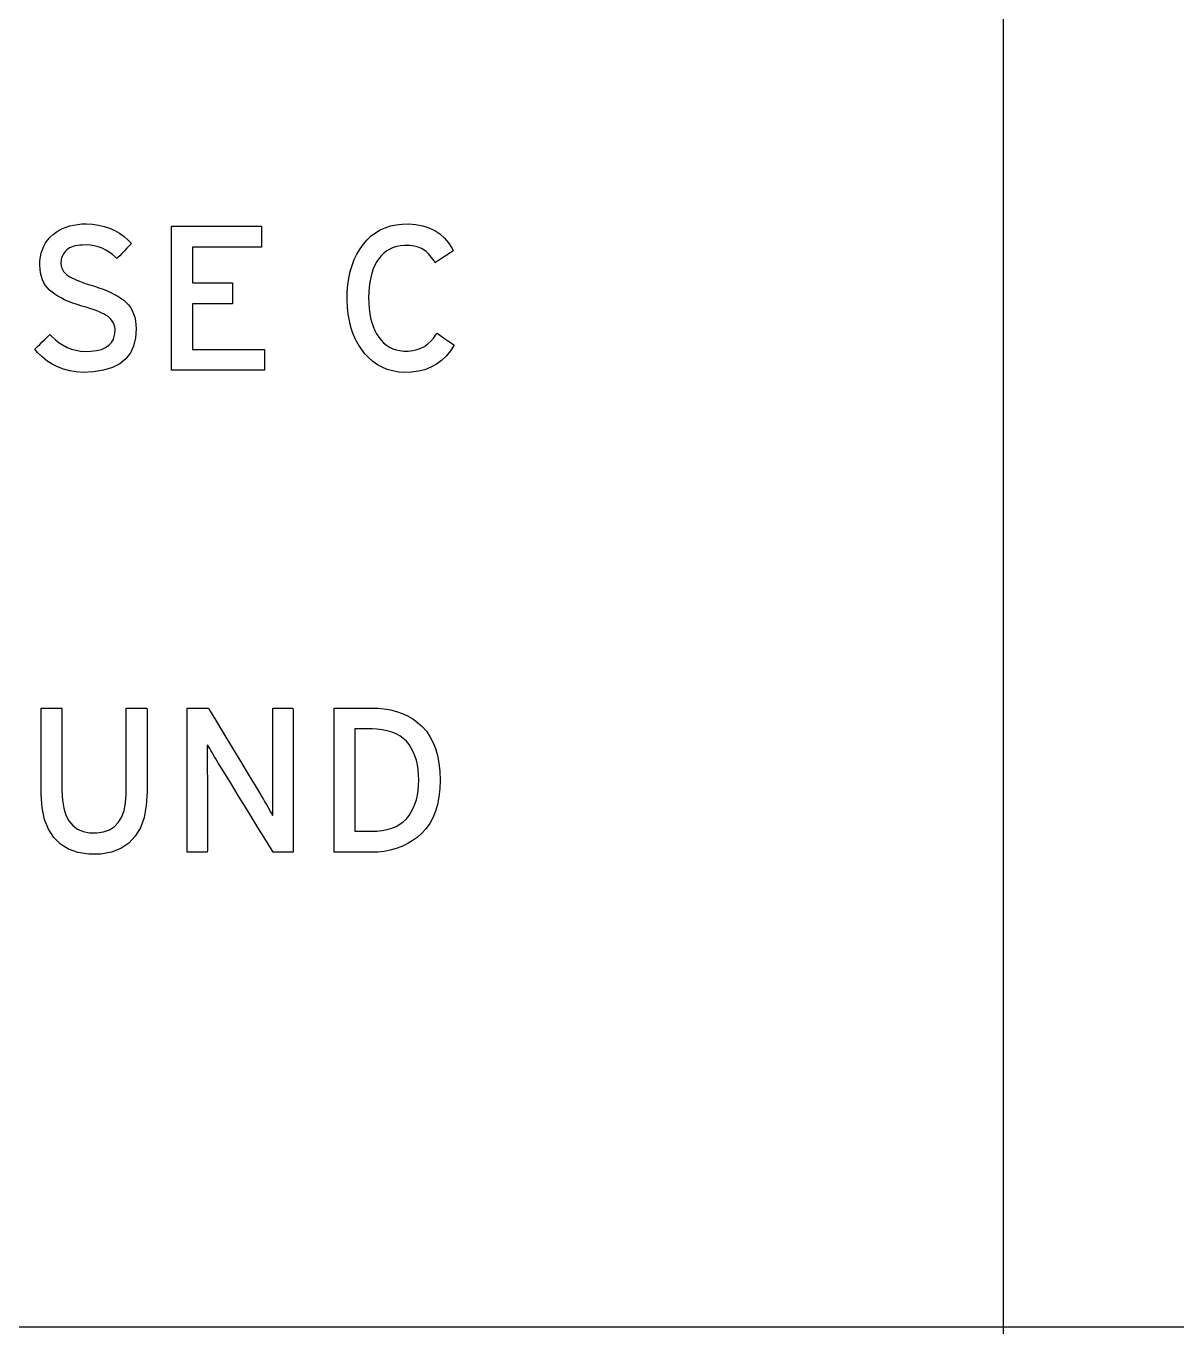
# Model space of a CAD drawing. Extents: x 1 to 47.7, y 0.2 to 35.
# Drawn here: x 12.263 to 13.039, y 8.995 to 9.877 of the extents above; entities that cross this region are included whole.
import ezdxf

# ---------------------------------------------------------------- set-up
doc = ezdxf.new("R2010")
doc.units = 0
doc.header["$MEASUREMENT"] = 0
doc.layers.add('4_2__5U__FRONT_PANEL_W_24_', color=7, linetype='CONTINUOUS')
doc.layers.add('5_1___24__TARGET_LEDS___12', color=7, linetype='CONTINUOUS')

msp = doc.modelspace()

# ---------------------------------------------------------------- linework, layer by layer
at = {"layer": '4_2__5U__FRONT_PANEL_W_24_'}
for points in [[(12.92199, 13.15202), (12.92229, 8.99473)], [(12.36127, 9.6445), (12.36127, 9.74168), (12.42193, 9.74168), (12.42193, 9.72758), (12.37537, 9.72758), (12.37537, 9.70342), (12.40241, 9.70342), (12.40241, 9.68933), (12.37537, 9.68933), (12.37537, 9.6586), (12.42396, 9.6586), (12.42396, 9.6445), (12.36127, 9.6445)], [(11.27682, 8.99937), (11.56025, 8.99937), (12.12988, 8.99937), (12.69952, 8.99937), (12.98294, 8.99937), (13.2647, 8.99937), (13.54423, 8.99937), (13.82097, 8.99937), (13.95812, 8.99937), (14.09437, 8.99937), (14.22964, 8.99937), (14.36387, 8.99937), (14.49698, 8.99937), (14.62891, 8.99937)]]:
    msp.add_lwpolyline(points, dxfattribs=at)
for points in [[(12.33739, 9.6724), (12.33699, 9.66626), (12.33568, 9.66085), (12.33346, 9.65614), (12.33033, 9.65215), (12.32629, 9.64888), (12.32133, 9.64632), (12.31546, 9.64447), (12.30868, 9.64333), (12.30161, 9.64297), (12.29698, 9.64334), (12.29257, 9.64409), (12.28839, 9.64522), (12.28443, 9.64673), (12.28069, 9.64862), (12.27717, 9.65089), (12.27388, 9.65354), (12.27082, 9.65657), (12.26908, 9.65869), (12.2697, 9.6593), (12.27084, 9.66045), (12.27235, 9.66196), (12.27404, 9.66364), (12.27573, 9.66533), (12.27725, 9.66685), (12.27842, 9.66802), (12.27906, 9.66866), (12.2805, 9.66729), (12.28296, 9.66501), (12.28552, 9.66302), (12.28817, 9.66132), (12.29092, 9.65991), (12.29377, 9.6588), (12.29671, 9.65797), (12.29975, 9.65743), (12.30288, 9.65719), (12.30687, 9.65728), (12.31067, 9.65774), (12.31396, 9.65857), (12.31675, 9.65976), (12.31904, 9.66132), (12.32082, 9.66324), (12.32211, 9.66553), (12.32288, 9.66819), (12.32316, 9.67121), (12.32311, 9.67254), (12.32293, 9.67373), (12.32264, 9.67487), (12.32224, 9.67596), (12.32171, 9.67699), (12.32106, 9.67798), (12.3203, 9.67892), (12.31941, 9.6798), (12.3184, 9.68064), (12.31718, 9.68147), (12.31579, 9.68228), (12.31421, 9.68309), (12.31245, 9.68389), (12.31051, 9.68469), (12.30839, 9.68547), (12.3061, 9.68624), (12.30362, 9.68701), (12.30076, 9.68783), (12.29757, 9.68881), (12.29456, 9.68985), (12.29176, 9.69093), (12.28914, 9.69206), (12.28672, 9.69325), (12.28449, 9.69448), (12.28245, 9.69577), (12.28061, 9.69711), (12.27895, 9.69848), (12.27747, 9.69998), (12.27618, 9.70166), (12.27509, 9.70351), (12.27418, 9.70553), (12.27346, 9.70772), (12.27293, 9.71009), (12.27259, 9.71264), (12.27244, 9.71535), (12.27251, 9.71819), (12.27282, 9.72092), (12.27335, 9.7235), (12.27412, 9.72594), (12.27511, 9.72824), (12.27633, 9.7304), (12.27778, 9.73241), (12.27946, 9.73429), (12.28137, 9.73602), (12.28338, 9.73753), (12.2855, 9.73886), (12.28775, 9.74001), (12.29012, 9.74099), (12.29261, 9.74179), (12.29522, 9.74241), (12.29796, 9.74286), (12.30082, 9.74314), (12.30391, 9.74323), (12.30804, 9.74301), (12.31201, 9.74244), (12.3158, 9.74155), (12.31944, 9.74032), (12.3229, 9.73876), (12.3262, 9.73687), (12.32933, 9.73464), (12.33229, 9.73208), (12.33428, 9.73002), (12.33373, 9.72945), (12.33264, 9.72832), (12.33118, 9.7268), (12.32951, 9.72508), (12.32783, 9.72334), (12.3263, 9.72176), (12.32511, 9.72051), (12.32442, 9.7198), (12.32338, 9.72067), (12.32134, 9.72255), (12.31916, 9.72419), (12.31685, 9.72559), (12.31441, 9.72675), (12.31185, 9.72767), (12.30915, 9.72835), (12.30633, 9.72879), (12.30338, 9.72899), (12.30115, 9.72896), (12.29942, 9.72884), (12.2978, 9.72863), (12.2963, 9.72834), (12.29492, 9.72796), (12.29365, 9.72751), (12.29249, 9.72697), (12.29145, 9.72635), (12.29053, 9.72565), (12.28971, 9.72485), (12.28899, 9.724), (12.28837, 9.72311), (12.28784, 9.72218), (12.28742, 9.7212), (12.28708, 9.72018), (12.28685, 9.71911), (12.28671, 9.718), (12.28666, 9.71688), (12.28667, 9.71632), (12.28671, 9.71577), (12.28677, 9.71525), (12.28686, 9.71474), (12.28697, 9.71425), (12.2871, 9.71377), (12.28725, 9.71332), (12.28743, 9.71288), (12.28763, 9.71245), (12.28787, 9.71199), (12.28815, 9.71153), (12.28846, 9.71109), (12.28881, 9.71064), (12.28921, 9.7102), (12.28964, 9.70977), (12.29011, 9.70935), (12.29062, 9.70892), (12.29139, 9.70836), (12.29257, 9.7076), (12.29395, 9.70683), (12.29552, 9.70605), (12.29728, 9.70527), (12.29923, 9.70448), (12.30137, 9.70368), (12.3037, 9.70288), (12.30622, 9.70207), (12.30918, 9.70117), (12.31221, 9.70018), (12.31508, 9.69914), (12.31779, 9.69804), (12.32034, 9.69688), (12.32274, 9.69567), (12.32497, 9.6944), (12.32704, 9.69308), (12.32896, 9.6917), (12.3307, 9.69022), (12.33224, 9.68858), (12.33358, 9.68677), (12.33472, 9.6848), (12.33566, 9.68265), (12.3364, 9.68034), (12.33693, 9.67786), (12.33726, 9.67521)], [(12.55191, 9.66152), (12.54937, 9.65758), (12.54652, 9.6541), (12.54337, 9.6511), (12.53993, 9.64856), (12.53618, 9.6465), (12.53212, 9.6449), (12.52777, 9.64378), (12.52312, 9.64312), (12.5184, 9.64297), (12.51433, 9.64332), (12.51047, 9.64402), (12.50682, 9.64508), (12.50338, 9.64649), (12.50015, 9.64825), (12.49713, 9.65037), (12.49433, 9.65284), (12.49173, 9.65567), (12.48931, 9.65879), (12.48713, 9.66213), (12.48523, 9.6657), (12.48361, 9.66951), (12.48227, 9.67355), (12.48121, 9.67783), (12.48042, 9.68235), (12.47992, 9.68711), (12.47969, 9.6921), (12.47979, 9.69717), (12.48019, 9.70203), (12.48086, 9.70665), (12.48181, 9.71104), (12.48304, 9.71521), (12.48455, 9.71914), (12.48634, 9.72284), (12.4884, 9.72631), (12.49075, 9.72954), (12.49326, 9.73247), (12.49599, 9.73504), (12.49892, 9.73726), (12.50206, 9.73913), (12.50542, 9.74065), (12.50898, 9.74183), (12.51275, 9.74265), (12.51673, 9.74312), (12.52122, 9.7432), (12.52614, 9.74278), (12.5307, 9.74189), (12.5349, 9.74053), (12.53876, 9.73871), (12.54226, 9.73641), (12.54541, 9.73364), (12.5482, 9.73041), (12.55064, 9.72671), (12.55134, 9.72499), (12.55041, 9.72439), (12.54885, 9.72338), (12.5469, 9.72212), (12.54477, 9.72075), (12.54269, 9.71941), (12.54089, 9.71825), (12.5396, 9.71741), (12.53903, 9.71705), (12.53832, 9.7182), (12.5375, 9.71946), (12.53665, 9.72064), (12.53577, 9.72174), (12.53488, 9.72276), (12.53396, 9.7237), (12.53302, 9.72456), (12.53205, 9.72534), (12.53105, 9.72603), (12.52996, 9.72662), (12.5288, 9.72714), (12.52757, 9.72759), (12.52628, 9.72796), (12.52492, 9.72826), (12.5235, 9.72849), (12.52201, 9.72864), (12.52045, 9.72872), (12.51837, 9.7287), (12.51568, 9.72845), (12.51315, 9.72796), (12.51078, 9.72723), (12.50856, 9.72626), (12.5065, 9.72505), (12.50459, 9.7236), (12.50284, 9.72191), (12.50125, 9.71998), (12.49979, 9.71779), (12.49849, 9.7154), (12.49736, 9.71281), (12.4964, 9.71004), (12.49561, 9.70708), (12.49499, 9.70394), (12.49455, 9.7006), (12.49428, 9.69708), (12.49418, 9.69338), (12.49426, 9.68969), (12.4945, 9.68618), (12.49492, 9.68286), (12.49552, 9.67973), (12.49628, 9.67678), (12.49722, 9.67401), (12.49833, 9.67142), (12.49961, 9.66902), (12.50105, 9.66679), (12.50262, 9.66473), (12.50435, 9.66292), (12.50623, 9.66137), (12.50827, 9.66008), (12.51047, 9.65905), (12.51283, 9.65827), (12.51534, 9.65775), (12.518, 9.65748), (12.52098, 9.65748), (12.52403, 9.65779), (12.52687, 9.65841), (12.52952, 9.65936), (12.53197, 9.66063), (12.53423, 9.66221), (12.53628, 9.66411), (12.53814, 9.66634), (12.53979, 9.66888), (12.54044, 9.66945), (12.5414, 9.66878), (12.54292, 9.66773), (12.54479, 9.66644), (12.54679, 9.66506), (12.54871, 9.66373), (12.55035, 9.6626), (12.55148, 9.66181)], [(12.34478, 9.36003), (12.34422, 9.35091), (12.34271, 9.3429), (12.34023, 9.33601), (12.33679, 9.33023), (12.3324, 9.32556), (12.32704, 9.32201), (12.32072, 9.31956), (12.31345, 9.31823), (12.30542, 9.31811), (12.29808, 9.31925), (12.29169, 9.32151), (12.28624, 9.32488), (12.28175, 9.32936), (12.2782, 9.33495), (12.27561, 9.34166), (12.27397, 9.34949), (12.27327, 9.35842), (12.27325, 9.36172), (12.27325, 9.36672), (12.27325, 9.37438), (12.27325, 9.38363), (12.27325, 9.39342), (12.27325, 9.40267), (12.27325, 9.41033), (12.27325, 9.41533), (12.27327, 9.4167), (12.27399, 9.4167), (12.27554, 9.4167), (12.27765, 9.4167), (12.28005, 9.4167), (12.28247, 9.4167), (12.28466, 9.4167), (12.28634, 9.4167), (12.28725, 9.4167), (12.28734, 9.41592), (12.28734, 9.41161), (12.28734, 9.40444), (12.28734, 9.39548), (12.28734, 9.38578), (12.28734, 9.37639), (12.28734, 9.36838), (12.28734, 9.3628), (12.28734, 9.3607), (12.28763, 9.35456), (12.2885, 9.34917), (12.28996, 9.34453), (12.292, 9.34065), (12.29462, 9.33751), (12.29782, 9.33513), (12.30161, 9.3335), (12.30598, 9.33263), (12.31087, 9.33254), (12.31544, 9.33324), (12.31941, 9.33467), (12.32278, 9.33683), (12.32556, 9.33971), (12.32774, 9.34332), (12.32932, 9.34766), (12.3303, 9.35272), (12.33068, 9.35851), (12.33069, 9.36114), (12.33069, 9.36619), (12.33069, 9.37393), (12.33069, 9.38328), (12.33069, 9.39317), (12.33069, 9.40252), (12.33069, 9.41026), (12.33069, 9.41531), (12.33071, 9.4167), (12.33144, 9.4167), (12.33298, 9.4167), (12.33509, 9.4167), (12.33749, 9.4167), (12.33991, 9.4167), (12.3421, 9.4167), (12.34378, 9.4167), (12.34469, 9.4167), (12.34478, 9.41591), (12.34478, 9.41155), (12.34478, 9.40429), (12.34478, 9.39522), (12.34478, 9.3854), (12.34478, 9.3759), (12.34478, 9.3678), (12.34478, 9.36215)], [(12.42982, 9.31952), (12.42845, 9.32174), (12.4248, 9.32768), (12.41955, 9.33622), (12.41337, 9.34626), (12.40694, 9.35669), (12.40096, 9.36642), (12.39609, 9.37432), (12.39302, 9.37931), (12.39204, 9.38092), (12.39113, 9.38244), (12.39024, 9.38392), (12.38939, 9.38536), (12.38857, 9.38675), (12.38777, 9.3881), (12.38701, 9.38941), (12.38627, 9.39068), (12.38556, 9.3919), (12.38527, 9.39111), (12.38527, 9.38877), (12.38528, 9.38636), (12.38529, 9.38387), (12.3853, 9.38131), (12.38532, 9.37867), (12.38534, 9.37596), (12.38537, 9.37318), (12.3854, 9.37031), (12.3854, 9.36853), (12.3854, 9.36401), (12.3854, 9.3572), (12.3854, 9.34903), (12.3854, 9.34039), (12.3854, 9.33222), (12.3854, 9.32541), (12.3854, 9.32089), (12.38539, 9.31952), (12.38476, 9.31952), (12.38333, 9.31952), (12.38135, 9.31952), (12.37906, 9.31952), (12.37673, 9.31952), (12.37459, 9.31952), (12.37289, 9.31952), (12.37189, 9.31952), (12.37172, 9.3202), (12.37172, 9.3265), (12.37172, 9.33796), (12.37172, 9.35281), (12.37172, 9.3693), (12.37172, 9.38567), (12.37172, 9.40015), (12.37172, 9.41098), (12.37172, 9.41639), (12.37199, 9.4167), (12.37317, 9.4167), (12.37503, 9.4167), (12.37733, 9.4167), (12.37979, 9.4167), (12.38216, 9.4167), (12.38417, 9.4167), (12.38557, 9.4167), (12.38609, 9.4167), (12.3874, 9.41454), (12.39089, 9.40876), (12.3959, 9.40045), (12.4018, 9.39068), (12.40792, 9.38052), (12.41363, 9.37106), (12.41828, 9.36336), (12.42121, 9.35851), (12.4222, 9.35685), (12.42325, 9.35505), (12.42425, 9.35331), (12.42522, 9.35163), (12.42614, 9.35001), (12.42702, 9.34846), (12.42785, 9.34697), (12.42864, 9.34554), (12.42939, 9.34417), (12.42968, 9.34495), (12.42965, 9.34736), (12.42963, 9.34984), (12.42961, 9.35239), (12.42959, 9.355), (12.42958, 9.35768), (12.42957, 9.36043), (12.42957, 9.36324), (12.42957, 9.36613), (12.42957, 9.3679), (12.42957, 9.37241), (12.42957, 9.37918), (12.42957, 9.38732), (12.42957, 9.39592), (12.42957, 9.40406), (12.42957, 9.41084), (12.42957, 9.41534), (12.42958, 9.4167), (12.43021, 9.4167), (12.43164, 9.4167), (12.43362, 9.4167), (12.4359, 9.4167), (12.43824, 9.4167), (12.44038, 9.4167), (12.44208, 9.4167), (12.44308, 9.4167), (12.44325, 9.41602), (12.44325, 9.40972), (12.44325, 9.39826), (12.44325, 9.38341), (12.44325, 9.36692), (12.44325, 9.35055), (12.44325, 9.33607), (12.44325, 9.32524), (12.44325, 9.31983), (12.443, 9.31952), (12.4419, 9.31952), (12.44015, 9.31952), (12.43801, 9.31952), (12.43571, 9.31952), (12.4335, 9.31952), (12.43162, 9.31952), (12.43031, 9.31952)], [(12.5424, 9.36811), (12.54215, 9.36227), (12.54154, 9.35682), (12.54056, 9.35176), (12.53921, 9.34709), (12.53749, 9.3428), (12.5354, 9.3389), (12.53295, 9.33539), (12.53013, 9.33226), (12.52699, 9.32953), (12.52369, 9.32714), (12.52021, 9.32508), (12.51658, 9.32334), (12.51277, 9.32193), (12.5088, 9.32084), (12.50466, 9.32008), (12.50035, 9.31964), (12.49651, 9.31952), (12.49524, 9.31952), (12.4924, 9.31952), (12.48848, 9.31952), (12.48402, 9.31952), (12.47952, 9.31952), (12.4755, 9.31952), (12.47248, 9.31952), (12.47095, 9.31952), (12.47087, 9.32149), (12.47087, 9.32994), (12.47087, 9.34326), (12.47087, 9.3595), (12.47087, 9.37672), (12.47087, 9.39296), (12.47087, 9.40628), (12.47087, 9.41473), (12.47095, 9.4167), (12.47248, 9.4167), (12.4755, 9.4167), (12.47952, 9.4167), (12.48402, 9.4167), (12.48848, 9.4167), (12.4924, 9.4167), (12.49524, 9.4167), (12.49651, 9.4167), (12.50043, 9.41662), (12.5048, 9.41623), (12.509, 9.41551), (12.51302, 9.41446), (12.51686, 9.41308), (12.52051, 9.41138), (12.52399, 9.40935), (12.52728, 9.407), (12.53038, 9.40428), (12.53314, 9.40114), (12.53554, 9.39761), (12.53759, 9.39368), (12.53927, 9.38936), (12.54059, 9.38464), (12.54155, 9.37952), (12.54216, 9.37401)], [(12.52804, 9.36811), (12.52793, 9.37174), (12.52763, 9.37519), (12.52711, 9.37847), (12.5264, 9.38156), (12.52547, 9.38447), (12.52434, 9.38721), (12.52301, 9.38976), (12.52147, 9.39213), (12.51968, 9.39432), (12.51761, 9.39627), (12.51529, 9.39795), (12.51271, 9.39938), (12.50987, 9.40054), (12.50677, 9.40145), (12.50342, 9.40209), (12.49981, 9.40248), (12.4965, 9.4026), (12.49593, 9.4026), (12.49465, 9.4026), (12.49289, 9.4026), (12.49088, 9.4026), (12.48886, 9.4026), (12.48705, 9.4026), (12.48568, 9.4026), (12.485, 9.4026), (12.48496, 9.4012), (12.48496, 9.3952), (12.48496, 9.38575), (12.48496, 9.37422), (12.48496, 9.362), (12.48496, 9.35047), (12.48496, 9.34102), (12.48496, 9.33502), (12.485, 9.33362), (12.48568, 9.33362), (12.48705, 9.33362), (12.48886, 9.33362), (12.49088, 9.33362), (12.49289, 9.33362), (12.49465, 9.33362), (12.49593, 9.33362), (12.4965, 9.33362), (12.49981, 9.33374), (12.50342, 9.33414), (12.50677, 9.33479), (12.50987, 9.33572), (12.51271, 9.33691), (12.51529, 9.33837), (12.51761, 9.34009), (12.51968, 9.34207), (12.52147, 9.34429), (12.52301, 9.34666), (12.52434, 9.3492), (12.52547, 9.35192), (12.5264, 9.35481), (12.52711, 9.35787), (12.52763, 9.36111), (12.52793, 9.36452)]]:
    msp.add_lwpolyline(points, close=True, dxfattribs=at)
at = {"layer": '5_1___24__TARGET_LEDS___12'}
for points in [[(12.92199, 13.15202), (12.92229, 8.99473)], [(12.36127, 9.6445), (12.36127, 9.74168), (12.42193, 9.74168), (12.42193, 9.72758), (12.37537, 9.72758), (12.37537, 9.70342), (12.40241, 9.70342), (12.40241, 9.68933), (12.37537, 9.68933), (12.37537, 9.6586), (12.42396, 9.6586), (12.42396, 9.6445), (12.36127, 9.6445)], [(11.4688, 8.99937), (11.62676, 8.99937), (11.94447, 8.99937), (12.26407, 8.99937), (12.90641, 8.99937), (13.54875, 8.99937), (13.86835, 8.99937), (14.18607, 8.99937), (14.34402, 8.99937), (14.50127, 8.99937), (14.65774, 8.99937)]]:
    msp.add_lwpolyline(points, dxfattribs=at)
for points in [[(12.33739, 9.6724), (12.33699, 9.66626), (12.33568, 9.66085), (12.33346, 9.65614), (12.33033, 9.65215), (12.32629, 9.64888), (12.32133, 9.64632), (12.31546, 9.64447), (12.30868, 9.64333), (12.30161, 9.64297), (12.29698, 9.64334), (12.29257, 9.64409), (12.28839, 9.64522), (12.28443, 9.64673), (12.28069, 9.64862), (12.27717, 9.65089), (12.27388, 9.65354), (12.27082, 9.65657), (12.26908, 9.65869), (12.2697, 9.6593), (12.27084, 9.66045), (12.27235, 9.66196), (12.27404, 9.66364), (12.27573, 9.66533), (12.27725, 9.66685), (12.27842, 9.66802), (12.27906, 9.66866), (12.2805, 9.66729), (12.28296, 9.66501), (12.28552, 9.66302), (12.28817, 9.66132), (12.29092, 9.65991), (12.29377, 9.6588), (12.29671, 9.65797), (12.29975, 9.65743), (12.30288, 9.65719), (12.30687, 9.65728), (12.31067, 9.65774), (12.31396, 9.65857), (12.31675, 9.65976), (12.31904, 9.66132), (12.32082, 9.66324), (12.32211, 9.66553), (12.32288, 9.66819), (12.32316, 9.67121), (12.32311, 9.67254), (12.32293, 9.67373), (12.32264, 9.67487), (12.32224, 9.67596), (12.32171, 9.67699), (12.32106, 9.67798), (12.3203, 9.67892), (12.31941, 9.6798), (12.3184, 9.68064), (12.31718, 9.68147), (12.31579, 9.68228), (12.31421, 9.68309), (12.31245, 9.68389), (12.31051, 9.68469), (12.30839, 9.68547), (12.3061, 9.68624), (12.30362, 9.68701), (12.30076, 9.68783), (12.29757, 9.68881), (12.29456, 9.68985), (12.29176, 9.69093), (12.28914, 9.69206), (12.28672, 9.69325), (12.28449, 9.69448), (12.28245, 9.69577), (12.28061, 9.69711), (12.27895, 9.69848), (12.27747, 9.69998), (12.27618, 9.70166), (12.27509, 9.70351), (12.27418, 9.70553), (12.27346, 9.70772), (12.27293, 9.71009), (12.27259, 9.71264), (12.27244, 9.71535), (12.27251, 9.71819), (12.27282, 9.72092), (12.27335, 9.7235), (12.27412, 9.72594), (12.27511, 9.72824), (12.27633, 9.7304), (12.27778, 9.73241), (12.27946, 9.73429), (12.28137, 9.73602), (12.28338, 9.73753), (12.2855, 9.73886), (12.28775, 9.74001), (12.29012, 9.74099), (12.29261, 9.74179), (12.29522, 9.74241), (12.29796, 9.74286), (12.30082, 9.74314), (12.30391, 9.74323), (12.30804, 9.74301), (12.31201, 9.74244), (12.3158, 9.74155), (12.31944, 9.74032), (12.3229, 9.73876), (12.3262, 9.73687), (12.32933, 9.73464), (12.33229, 9.73208), (12.33428, 9.73002), (12.33373, 9.72945), (12.33264, 9.72832), (12.33118, 9.7268), (12.32951, 9.72508), (12.32783, 9.72334), (12.3263, 9.72176), (12.32511, 9.72051), (12.32442, 9.7198), (12.32338, 9.72067), (12.32134, 9.72255), (12.31916, 9.72419), (12.31685, 9.72559), (12.31441, 9.72675), (12.31185, 9.72767), (12.30915, 9.72835), (12.30633, 9.72879), (12.30338, 9.72899), (12.30115, 9.72896), (12.29942, 9.72884), (12.2978, 9.72863), (12.2963, 9.72834), (12.29492, 9.72796), (12.29365, 9.72751), (12.29249, 9.72697), (12.29145, 9.72635), (12.29053, 9.72565), (12.28971, 9.72485), (12.28899, 9.724), (12.28837, 9.72311), (12.28784, 9.72218), (12.28742, 9.7212), (12.28708, 9.72018), (12.28685, 9.71911), (12.28671, 9.718), (12.28666, 9.71688), (12.28667, 9.71632), (12.28671, 9.71577), (12.28677, 9.71525), (12.28686, 9.71474), (12.28697, 9.71425), (12.2871, 9.71377), (12.28725, 9.71332), (12.28743, 9.71288), (12.28763, 9.71245), (12.28787, 9.71199), (12.28815, 9.71153), (12.28846, 9.71109), (12.28881, 9.71064), (12.28921, 9.7102), (12.28964, 9.70977), (12.29011, 9.70935), (12.29062, 9.70892), (12.29139, 9.70836), (12.29257, 9.7076), (12.29395, 9.70683), (12.29552, 9.70605), (12.29728, 9.70527), (12.29923, 9.70448), (12.30137, 9.70368), (12.3037, 9.70288), (12.30622, 9.70207), (12.30918, 9.70117), (12.31221, 9.70018), (12.31508, 9.69914), (12.31779, 9.69804), (12.32034, 9.69688), (12.32274, 9.69567), (12.32497, 9.6944), (12.32704, 9.69308), (12.32896, 9.6917), (12.3307, 9.69022), (12.33224, 9.68858), (12.33358, 9.68677), (12.33472, 9.6848), (12.33566, 9.68265), (12.3364, 9.68034), (12.33693, 9.67786), (12.33726, 9.67521)], [(12.55191, 9.66152), (12.54937, 9.65758), (12.54652, 9.6541), (12.54337, 9.6511), (12.53993, 9.64856), (12.53618, 9.6465), (12.53212, 9.6449), (12.52777, 9.64378), (12.52312, 9.64312), (12.5184, 9.64297), (12.51433, 9.64332), (12.51047, 9.64402), (12.50682, 9.64508), (12.50338, 9.64649), (12.50015, 9.64825), (12.49713, 9.65037), (12.49433, 9.65284), (12.49173, 9.65567), (12.48931, 9.65879), (12.48713, 9.66213), (12.48523, 9.6657), (12.48361, 9.66951), (12.48227, 9.67355), (12.48121, 9.67783), (12.48042, 9.68235), (12.47992, 9.68711), (12.47969, 9.6921), (12.47979, 9.69717), (12.48019, 9.70203), (12.48086, 9.70665), (12.48181, 9.71104), (12.48304, 9.71521), (12.48455, 9.71914), (12.48634, 9.72284), (12.4884, 9.72631), (12.49075, 9.72954), (12.49326, 9.73247), (12.49599, 9.73504), (12.49892, 9.73726), (12.50206, 9.73913), (12.50542, 9.74065), (12.50898, 9.74183), (12.51275, 9.74265), (12.51673, 9.74312), (12.52122, 9.7432), (12.52614, 9.74278), (12.5307, 9.74189), (12.5349, 9.74053), (12.53876, 9.73871), (12.54226, 9.73641), (12.54541, 9.73364), (12.5482, 9.73041), (12.55064, 9.72671), (12.55134, 9.72499), (12.55041, 9.72439), (12.54885, 9.72338), (12.5469, 9.72212), (12.54477, 9.72075), (12.54269, 9.71941), (12.54089, 9.71825), (12.5396, 9.71741), (12.53903, 9.71705), (12.53832, 9.7182), (12.5375, 9.71946), (12.53665, 9.72064), (12.53577, 9.72174), (12.53488, 9.72276), (12.53396, 9.7237), (12.53302, 9.72456), (12.53205, 9.72534), (12.53105, 9.72603), (12.52996, 9.72662), (12.5288, 9.72714), (12.52757, 9.72759), (12.52628, 9.72796), (12.52492, 9.72826), (12.5235, 9.72849), (12.52201, 9.72864), (12.52045, 9.72872), (12.51837, 9.7287), (12.51568, 9.72845), (12.51315, 9.72796), (12.51078, 9.72723), (12.50856, 9.72626), (12.5065, 9.72505), (12.50459, 9.7236), (12.50284, 9.72191), (12.50125, 9.71998), (12.49979, 9.71779), (12.49849, 9.7154), (12.49736, 9.71281), (12.4964, 9.71004), (12.49561, 9.70708), (12.49499, 9.70394), (12.49455, 9.7006), (12.49428, 9.69708), (12.49418, 9.69338), (12.49426, 9.68969), (12.4945, 9.68618), (12.49492, 9.68286), (12.49552, 9.67973), (12.49628, 9.67678), (12.49722, 9.67401), (12.49833, 9.67142), (12.49961, 9.66902), (12.50105, 9.66679), (12.50262, 9.66473), (12.50435, 9.66292), (12.50623, 9.66137), (12.50827, 9.66008), (12.51047, 9.65905), (12.51283, 9.65827), (12.51534, 9.65775), (12.518, 9.65748), (12.52098, 9.65748), (12.52403, 9.65779), (12.52687, 9.65841), (12.52952, 9.65936), (12.53197, 9.66063), (12.53423, 9.66221), (12.53628, 9.66411), (12.53814, 9.66634), (12.53979, 9.66888), (12.54044, 9.66945), (12.5414, 9.66878), (12.54292, 9.66773), (12.54479, 9.66644), (12.54679, 9.66506), (12.54871, 9.66373), (12.55035, 9.6626), (12.55148, 9.66181)], [(12.34478, 9.36003), (12.34422, 9.35091), (12.34271, 9.3429), (12.34023, 9.33601), (12.33679, 9.33023), (12.3324, 9.32556), (12.32704, 9.32201), (12.32072, 9.31956), (12.31345, 9.31823), (12.30542, 9.31811), (12.29808, 9.31925), (12.29169, 9.32151), (12.28624, 9.32488), (12.28175, 9.32936), (12.2782, 9.33495), (12.27561, 9.34166), (12.27397, 9.34949), (12.27327, 9.35842), (12.27325, 9.36172), (12.27325, 9.36672), (12.27325, 9.37438), (12.27325, 9.38363), (12.27325, 9.39342), (12.27325, 9.40267), (12.27325, 9.41033), (12.27325, 9.41533), (12.27327, 9.4167), (12.27399, 9.4167), (12.27554, 9.4167), (12.27765, 9.4167), (12.28005, 9.4167), (12.28247, 9.4167), (12.28466, 9.4167), (12.28634, 9.4167), (12.28725, 9.4167), (12.28734, 9.41592), (12.28734, 9.41161), (12.28734, 9.40444), (12.28734, 9.39548), (12.28734, 9.38578), (12.28734, 9.37639), (12.28734, 9.36838), (12.28734, 9.3628), (12.28734, 9.3607), (12.28763, 9.35456), (12.2885, 9.34917), (12.28996, 9.34453), (12.292, 9.34065), (12.29462, 9.33751), (12.29782, 9.33513), (12.30161, 9.3335), (12.30598, 9.33263), (12.31087, 9.33254), (12.31544, 9.33324), (12.31941, 9.33467), (12.32278, 9.33683), (12.32556, 9.33971), (12.32774, 9.34332), (12.32932, 9.34766), (12.3303, 9.35272), (12.33068, 9.35851), (12.33069, 9.36114), (12.33069, 9.36619), (12.33069, 9.37393), (12.33069, 9.38328), (12.33069, 9.39317), (12.33069, 9.40252), (12.33069, 9.41026), (12.33069, 9.41531), (12.33071, 9.4167), (12.33144, 9.4167), (12.33298, 9.4167), (12.33509, 9.4167), (12.33749, 9.4167), (12.33991, 9.4167), (12.3421, 9.4167), (12.34378, 9.4167), (12.34469, 9.4167), (12.34478, 9.41591), (12.34478, 9.41155), (12.34478, 9.40429), (12.34478, 9.39522), (12.34478, 9.3854), (12.34478, 9.3759), (12.34478, 9.3678), (12.34478, 9.36215)], [(12.42982, 9.31952), (12.42845, 9.32174), (12.4248, 9.32768), (12.41955, 9.33622), (12.41337, 9.34626), (12.40694, 9.35669), (12.40096, 9.36642), (12.39609, 9.37432), (12.39302, 9.37931), (12.39204, 9.38092), (12.39113, 9.38244), (12.39024, 9.38392), (12.38939, 9.38536), (12.38857, 9.38675), (12.38777, 9.3881), (12.38701, 9.38941), (12.38627, 9.39068), (12.38556, 9.3919), (12.38527, 9.39111), (12.38527, 9.38877), (12.38528, 9.38636), (12.38529, 9.38387), (12.3853, 9.38131), (12.38532, 9.37867), (12.38534, 9.37596), (12.38537, 9.37318), (12.3854, 9.37031), (12.3854, 9.36853), (12.3854, 9.36401), (12.3854, 9.3572), (12.3854, 9.34903), (12.3854, 9.34039), (12.3854, 9.33222), (12.3854, 9.32541), (12.3854, 9.32089), (12.38539, 9.31952), (12.38476, 9.31952), (12.38333, 9.31952), (12.38135, 9.31952), (12.37906, 9.31952), (12.37673, 9.31952), (12.37459, 9.31952), (12.37289, 9.31952), (12.37189, 9.31952), (12.37172, 9.3202), (12.37172, 9.3265), (12.37172, 9.33796), (12.37172, 9.35281), (12.37172, 9.3693), (12.37172, 9.38567), (12.37172, 9.40015), (12.37172, 9.41098), (12.37172, 9.41639), (12.37199, 9.4167), (12.37317, 9.4167), (12.37503, 9.4167), (12.37733, 9.4167), (12.37979, 9.4167), (12.38216, 9.4167), (12.38417, 9.4167), (12.38557, 9.4167), (12.38609, 9.4167), (12.3874, 9.41454), (12.39089, 9.40876), (12.3959, 9.40045), (12.4018, 9.39068), (12.40792, 9.38052), (12.41363, 9.37106), (12.41828, 9.36336), (12.42121, 9.35851), (12.4222, 9.35685), (12.42325, 9.35505), (12.42425, 9.35331), (12.42522, 9.35163), (12.42614, 9.35001), (12.42702, 9.34846), (12.42785, 9.34697), (12.42864, 9.34554), (12.42939, 9.34417), (12.42968, 9.34495), (12.42965, 9.34736), (12.42963, 9.34984), (12.42961, 9.35239), (12.42959, 9.355), (12.42958, 9.35768), (12.42957, 9.36043), (12.42957, 9.36324), (12.42957, 9.36613), (12.42957, 9.3679), (12.42957, 9.37241), (12.42957, 9.37918), (12.42957, 9.38732), (12.42957, 9.39592), (12.42957, 9.40406), (12.42957, 9.41084), (12.42957, 9.41534), (12.42958, 9.4167), (12.43021, 9.4167), (12.43164, 9.4167), (12.43362, 9.4167), (12.4359, 9.4167), (12.43824, 9.4167), (12.44038, 9.4167), (12.44208, 9.4167), (12.44308, 9.4167), (12.44325, 9.41602), (12.44325, 9.40972), (12.44325, 9.39826), (12.44325, 9.38341), (12.44325, 9.36692), (12.44325, 9.35055), (12.44325, 9.33607), (12.44325, 9.32524), (12.44325, 9.31983), (12.443, 9.31952), (12.4419, 9.31952), (12.44015, 9.31952), (12.43801, 9.31952), (12.43571, 9.31952), (12.4335, 9.31952), (12.43162, 9.31952), (12.43031, 9.31952)], [(12.5424, 9.36811), (12.54215, 9.36227), (12.54154, 9.35682), (12.54056, 9.35176), (12.53921, 9.34709), (12.53749, 9.3428), (12.5354, 9.3389), (12.53295, 9.33539), (12.53013, 9.33226), (12.52699, 9.32953), (12.52369, 9.32714), (12.52021, 9.32508), (12.51658, 9.32334), (12.51277, 9.32193), (12.5088, 9.32084), (12.50466, 9.32008), (12.50035, 9.31964), (12.49651, 9.31952), (12.49524, 9.31952), (12.4924, 9.31952), (12.48848, 9.31952), (12.48402, 9.31952), (12.47952, 9.31952), (12.4755, 9.31952), (12.47248, 9.31952), (12.47095, 9.31952), (12.47087, 9.32149), (12.47087, 9.32994), (12.47087, 9.34326), (12.47087, 9.3595), (12.47087, 9.37672), (12.47087, 9.39296), (12.47087, 9.40628), (12.47087, 9.41473), (12.47095, 9.4167), (12.47248, 9.4167), (12.4755, 9.4167), (12.47952, 9.4167), (12.48402, 9.4167), (12.48848, 9.4167), (12.4924, 9.4167), (12.49524, 9.4167), (12.49651, 9.4167), (12.50043, 9.41662), (12.5048, 9.41623), (12.509, 9.41551), (12.51302, 9.41446), (12.51686, 9.41308), (12.52051, 9.41138), (12.52399, 9.40935), (12.52728, 9.407), (12.53038, 9.40428), (12.53314, 9.40114), (12.53554, 9.39761), (12.53759, 9.39368), (12.53927, 9.38936), (12.54059, 9.38464), (12.54155, 9.37952), (12.54216, 9.37401)], [(12.52804, 9.36811), (12.52793, 9.37174), (12.52763, 9.37519), (12.52711, 9.37847), (12.5264, 9.38156), (12.52547, 9.38447), (12.52434, 9.38721), (12.52301, 9.38976), (12.52147, 9.39213), (12.51968, 9.39432), (12.51761, 9.39627), (12.51529, 9.39795), (12.51271, 9.39938), (12.50987, 9.40054), (12.50677, 9.40145), (12.50342, 9.40209), (12.49981, 9.40248), (12.4965, 9.4026), (12.49593, 9.4026), (12.49465, 9.4026), (12.49289, 9.4026), (12.49088, 9.4026), (12.48886, 9.4026), (12.48705, 9.4026), (12.48568, 9.4026), (12.485, 9.4026), (12.48496, 9.4012), (12.48496, 9.3952), (12.48496, 9.38575), (12.48496, 9.37422), (12.48496, 9.362), (12.48496, 9.35047), (12.48496, 9.34102), (12.48496, 9.33502), (12.485, 9.33362), (12.48568, 9.33362), (12.48705, 9.33362), (12.48886, 9.33362), (12.49088, 9.33362), (12.49289, 9.33362), (12.49465, 9.33362), (12.49593, 9.33362), (12.4965, 9.33362), (12.49981, 9.33374), (12.50342, 9.33414), (12.50677, 9.33479), (12.50987, 9.33572), (12.51271, 9.33691), (12.51529, 9.33837), (12.51761, 9.34009), (12.51968, 9.34207), (12.52147, 9.34429), (12.52301, 9.34666), (12.52434, 9.3492), (12.52547, 9.35192), (12.5264, 9.35481), (12.52711, 9.35787), (12.52763, 9.36111), (12.52793, 9.36452)]]:
    msp.add_lwpolyline(points, close=True, dxfattribs=at)

doc.saveas('drawing.dxf')
